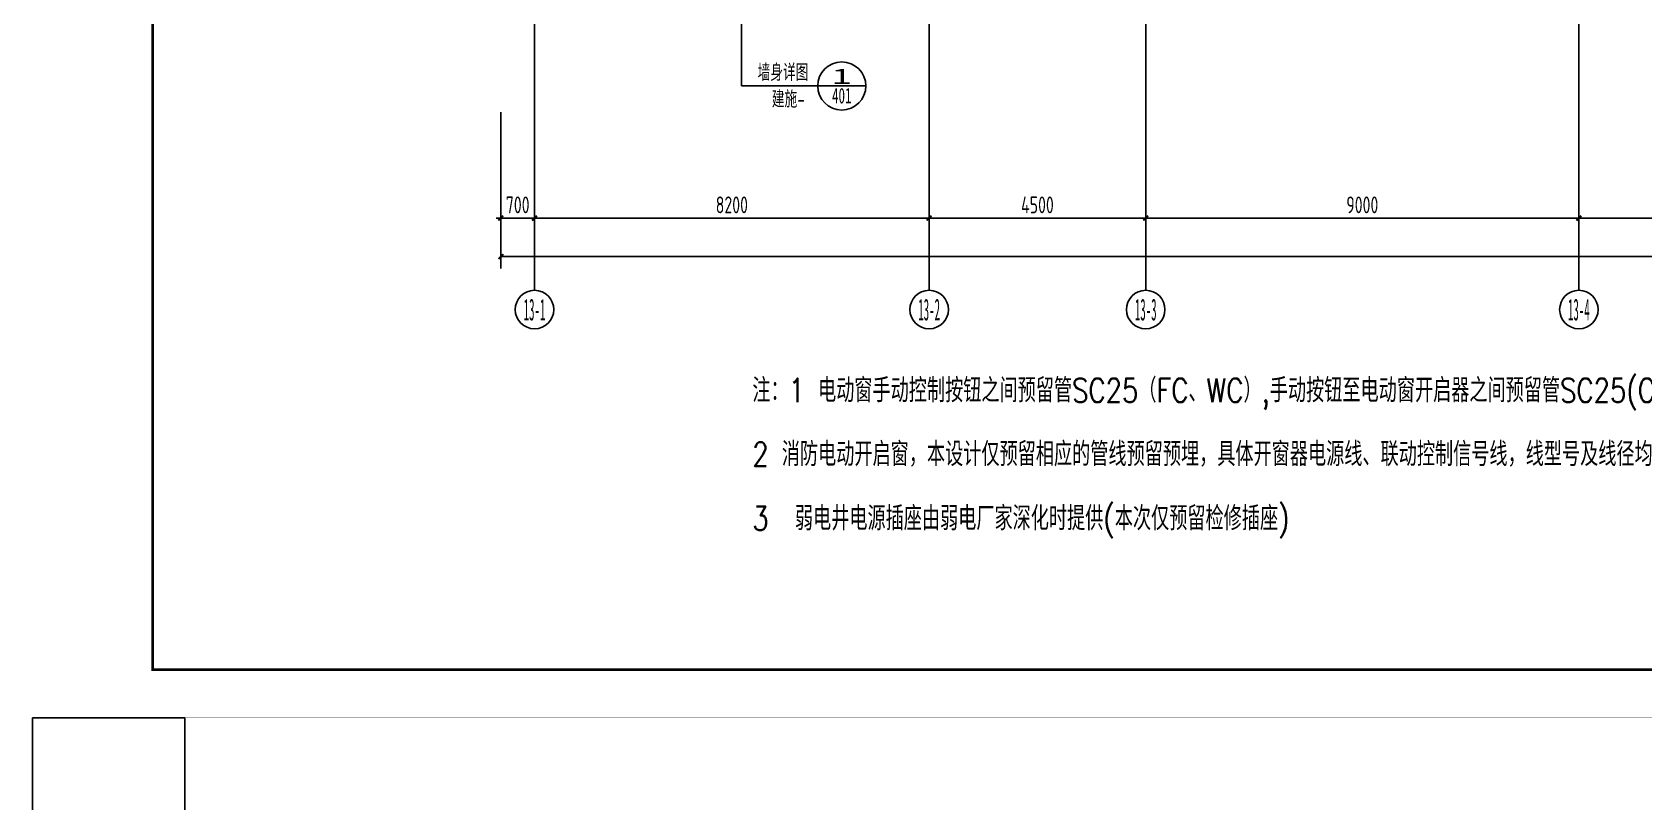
# Model space of a CAD drawing. Extents: x -228436 to 663611, y -207485 to 163917.
# Drawn here: x -10637 to 22849, y 40370 to 56362 of the extents above; entities that cross this region are included whole.
import ezdxf
from ezdxf.enums import TextEntityAlignment as Align

# ---------------------------------------------------------------- set-up
doc = ezdxf.new("R2010")
doc.units = 0
doc.header["$LTSCALE"] = 1000
doc.linetypes.add('X-104 13#平面$0$DOTE', pattern=[2.42, 2, -0.2, 0.02, -0.2])
doc.layers.get('0').update_dxf_attribs({"linetype": 'CONTINUOUS'})
doc.layers.get('Defpoints').update_dxf_attribs({"linetype": 'CONTINUOUS'})
for name, color, linetype in [('AXIS_TEXT', 7, 'CONTINUOUS'), ('TEL_TEXT', 7, 'CONTINUOUS'), ('X-104 13#平面$0$01-标注_符号', 8, 'CONTINUOUS'), ('X-104 13#平面$0$01-标注_轴线坐标', 8, 'CONTINUOUS'), ('X-104 13#平面$0$02-TEXT_轴号', 7, 'CONTINUOUS'), ('X-104 13#平面$0$A_AXIS-轴线', 8, 'X-104 13#平面$0$DOTE')]:
    doc.layers.add(name, color=color, linetype=linetype)
doc.layers.add('X-104 13#平面$0$04-不打印_辅助线', color=8, linetype='CONTINUOUS', plot=False)
doc.styles.add('_TEL_DIM', font='ROMANS2', dxfattribs={"width": 0.8, "height": 3.5, "bigfont": 'HZDF2'})
doc.styles.add('COMPLEX', font='COMPLEX')
doc.styles.add('X-104 13#平面$0$_TCH_AXIS', font='STXIHEI.TTF', dxfattribs={"width": 0.75})
doc.styles.add('X-104 13#平面$0$_TCH_DIM', font='ros1.shx', dxfattribs={"width": 0.8, "bigfont": 'jd.shx'})
doc.styles.add('X-104 13#平面$0$_TCH_DIM_T3', font='ros1.shx', dxfattribs={"width": 0.8, "bigfont": 'jd.shx'})
doc.styles.add('X-104 13#平面$0$_TCH_LABEL', font='STXIHEI.TTF', dxfattribs={"width": 0.75})
doc.dimstyles.new('X-104 13#平面$0$_TCH_ARCH&&100', dxfattribs={"dimtxt": 350, "dimasz": 100, "dimexe": 250, "dimexo": 300, "dimgap": 100, "dimtad": 1, "dimdec": 0, "dimzin": 0, "dimdsep": 46, "dimtxsty": 'X-104 13#平面$0$_TCH_DIM_T3', "dimblk": 'X-104 13#平面$0$_ArchTick', "dimcen": 0.09, "dimclrt": 7, "dimazin": 2, "dimtfac": 1, "dimtdec": 0, "dimtix": 1, "dimtmove": 2, "dimatfit": 3, "dimfxl": 0, "dimtolj": 1, "dimtzin": 0, "dimarcsym": 0})

# ---------------------------------------------------------------- blocks, each defined once
blk = doc.blocks.new('图框-A1')
for points, const_width in [([(0, 0), (841, 0), (841, 594), (0, 594)], 0.05), ([(766, 584), (25, 584), (25, 10), (766, 10)], 0.5)]:
    blk.add_lwpolyline(points, close=True, dxfattribs=dict(const_width=const_width))
blk = doc.blocks.new('_AXISO')
blk.add_circle((0, 0), 0.5)
at = {"layer": 'AXIS_TEXT', "style": 'COMPLEX', "width": 1.041667}
blk.add_attdef('A', text='', height=0.56, dxfattribs=at).set_placement((-0.25, -0.28), (0.25, -0.28), align=Align.FIT)
blk = doc.blocks.new('X-104 13#平面$0$_ArchTick')
at = {"color": 0, "linetype": 'ByBlock', "const_width": 0.4}
blk.add_lwpolyline([(-0.5, -0.5), (0.5, 0.5)], dxfattribs=at)
blk = doc.blocks.new('*D765')
at = {"layer": 'Defpoints', "color": 0}
for p in [(-900, -7401), (58400, -7401), (58400, -10701)]:
    blk.add_point(p, dxfattribs=at)
at = {"layer": 'X-104 13#平面$0$01-标注_轴线坐标', "color": 0, "lineweight": -2}
for p, q in [((-900, -7701), (-900, -10951)), ((58400, -7701), (58400, -10951)), ((-900, -10701), (58400, -10701))]:
    blk.add_line(p, q, dxfattribs=at)
at = {"layer": 'X-104 13#平面$0$01-标注_轴线坐标', "color": 0, "lineweight": -2, "xscale": 100, "yscale": 100, "zscale": 100, "rotation": 180}
blk.add_blockref('X-104 13#平面$0$_ArchTick', (-900, -10701), dxfattribs=at)
at = {"layer": 'X-104 13#平面$0$01-标注_轴线坐标', "color": 0, "lineweight": -2, "xscale": 100, "yscale": 100, "zscale": 100}
blk.add_blockref('X-104 13#平面$0$_ArchTick', (58400, -10701), dxfattribs=at)
at = {"layer": 'X-104 13#平面$0$01-标注_轴线坐标', "color": 7, "insert": (28750, -10426), "char_height": 350, "attachment_point": 5, "style": 'X-104 13#平面$0$_TCH_DIM_T3'}
blk.add_mtext('\\A1;59300', dxfattribs=at)
blk = doc.blocks.new('*D766')
at = {"layer": 'Defpoints', "color": 0}
for p in [(-900, -7401), (-200, -7401), (-200, -9901)]:
    blk.add_point(p, dxfattribs=at)
at = {"layer": 'X-104 13#平面$0$01-标注_轴线坐标', "color": 0, "lineweight": -2}
for p, q in [((-900, -7701), (-900, -10151)), ((-200, -7701), (-200, -10151)), ((-900, -9901), (-1000, -9901)), ((-900, -9901), (-200, -9901)), ((-200, -9901), (-100, -9901))]:
    blk.add_line(p, q, dxfattribs=at)
at = {"layer": 'X-104 13#平面$0$01-标注_轴线坐标', "color": 0, "lineweight": -2, "xscale": 100, "yscale": 100, "zscale": 100}
blk.add_blockref('X-104 13#平面$0$_ArchTick', (-900, -9901), dxfattribs=at)
at = {"layer": 'X-104 13#平面$0$01-标注_轴线坐标', "color": 0, "lineweight": -2, "xscale": 100, "yscale": 100, "zscale": 100, "rotation": 180}
blk.add_blockref('X-104 13#平面$0$_ArchTick', (-200, -9901), dxfattribs=at)
at = {"layer": 'X-104 13#平面$0$01-标注_轴线坐标', "color": 7, "insert": (-550, -9626), "char_height": 350, "attachment_point": 5, "style": 'X-104 13#平面$0$_TCH_DIM_T3'}
blk.add_mtext('\\A1;700', dxfattribs=at)
blk = doc.blocks.new('*D767')
at = {"layer": 'Defpoints', "color": 0}
for p in [(-200, -7401), (8000, -7401), (8000, -9901)]:
    blk.add_point(p, dxfattribs=at)
at = {"layer": 'X-104 13#平面$0$01-标注_轴线坐标', "color": 0, "lineweight": -2}
for p, q in [((-200, -7701), (-200, -10151)), ((8000, -7701), (8000, -10151)), ((-200, -9901), (8000, -9901))]:
    blk.add_line(p, q, dxfattribs=at)
at = {"layer": 'X-104 13#平面$0$01-标注_轴线坐标', "color": 0, "lineweight": -2, "xscale": 100, "yscale": 100, "zscale": 100, "rotation": 180}
blk.add_blockref('X-104 13#平面$0$_ArchTick', (-200, -9901), dxfattribs=at)
at = {"layer": 'X-104 13#平面$0$01-标注_轴线坐标', "color": 0, "lineweight": -2, "xscale": 100, "yscale": 100, "zscale": 100}
blk.add_blockref('X-104 13#平面$0$_ArchTick', (8000, -9901), dxfattribs=at)
at = {"layer": 'X-104 13#平面$0$01-标注_轴线坐标', "color": 7, "insert": (3900, -9626), "char_height": 350, "attachment_point": 5, "style": 'X-104 13#平面$0$_TCH_DIM_T3'}
blk.add_mtext('\\A1;8200', dxfattribs=at)
blk = doc.blocks.new('*D768')
at = {"layer": 'Defpoints', "color": 0}
for p in [(8000, -7401), (12500, -7401), (12500, -9901)]:
    blk.add_point(p, dxfattribs=at)
at = {"layer": 'X-104 13#平面$0$01-标注_轴线坐标', "color": 0, "lineweight": -2}
for p, q in [((8000, -7701), (8000, -10151)), ((12500, -7701), (12500, -10151)), ((8000, -9901), (12500, -9901))]:
    blk.add_line(p, q, dxfattribs=at)
at = {"layer": 'X-104 13#平面$0$01-标注_轴线坐标', "color": 0, "lineweight": -2, "xscale": 100, "yscale": 100, "zscale": 100, "rotation": 180}
blk.add_blockref('X-104 13#平面$0$_ArchTick', (8000, -9901), dxfattribs=at)
at = {"layer": 'X-104 13#平面$0$01-标注_轴线坐标', "color": 0, "lineweight": -2, "xscale": 100, "yscale": 100, "zscale": 100}
blk.add_blockref('X-104 13#平面$0$_ArchTick', (12500, -9901), dxfattribs=at)
at = {"layer": 'X-104 13#平面$0$01-标注_轴线坐标', "color": 7, "insert": (10250, -9626), "char_height": 350, "attachment_point": 5, "style": 'X-104 13#平面$0$_TCH_DIM_T3'}
blk.add_mtext('\\A1;4500', dxfattribs=at)
blk = doc.blocks.new('*D769')
at = {"layer": 'Defpoints', "color": 0}
for p in [(12500, -7401), (21500, -7401), (21500, -9901)]:
    blk.add_point(p, dxfattribs=at)
at = {"layer": 'X-104 13#平面$0$01-标注_轴线坐标', "color": 0, "lineweight": -2}
for p, q in [((12500, -7701), (12500, -10151)), ((21500, -7701), (21500, -10151)), ((12500, -9901), (21500, -9901))]:
    blk.add_line(p, q, dxfattribs=at)
at = {"layer": 'X-104 13#平面$0$01-标注_轴线坐标', "color": 0, "lineweight": -2, "xscale": 100, "yscale": 100, "zscale": 100, "rotation": 180}
blk.add_blockref('X-104 13#平面$0$_ArchTick', (12500, -9901), dxfattribs=at)
at = {"layer": 'X-104 13#平面$0$01-标注_轴线坐标', "color": 0, "lineweight": -2, "xscale": 100, "yscale": 100, "zscale": 100}
blk.add_blockref('X-104 13#平面$0$_ArchTick', (21500, -9901), dxfattribs=at)
at = {"layer": 'X-104 13#平面$0$01-标注_轴线坐标', "color": 7, "insert": (17000, -9626), "char_height": 350, "attachment_point": 5, "style": 'X-104 13#平面$0$_TCH_DIM_T3'}
blk.add_mtext('\\A1;9000', dxfattribs=at)
blk = doc.blocks.new('*D770')
at = {"layer": 'Defpoints', "color": 0}
for p in [(21500, -7401), (30500, -7401), (30500, -9901)]:
    blk.add_point(p, dxfattribs=at)
at = {"layer": 'X-104 13#平面$0$01-标注_轴线坐标', "color": 0, "lineweight": -2}
for p, q in [((21500, -7701), (21500, -10151)), ((30500, -7701), (30500, -10151)), ((21500, -9901), (30500, -9901))]:
    blk.add_line(p, q, dxfattribs=at)
at = {"layer": 'X-104 13#平面$0$01-标注_轴线坐标', "color": 0, "lineweight": -2, "xscale": 100, "yscale": 100, "zscale": 100, "rotation": 180}
blk.add_blockref('X-104 13#平面$0$_ArchTick', (21500, -9901), dxfattribs=at)
at = {"layer": 'X-104 13#平面$0$01-标注_轴线坐标', "color": 0, "lineweight": -2, "xscale": 100, "yscale": 100, "zscale": 100}
blk.add_blockref('X-104 13#平面$0$_ArchTick', (30500, -9901), dxfattribs=at)
at = {"layer": 'X-104 13#平面$0$01-标注_轴线坐标', "color": 7, "insert": (26000, -9626), "char_height": 350, "attachment_point": 5, "style": 'X-104 13#平面$0$_TCH_DIM_T3'}
blk.add_mtext('\\A1;9000', dxfattribs=at)
blk = doc.blocks.new('X-104 13#平面$0$轴网')
at = {"layer": 'X-104 13#平面$0$01-标注_轴线坐标'}
for p, q in [((-200, -7401), (-200, -11401)), ((8000, -7401), (8000, -11401)), ((12500, -7401), (12500, -11401)), ((21500, -7401), (21500, -11401))]:
    blk.add_line(p, q, dxfattribs=at)
at = {"layer": 'X-104 13#平面$0$A_AXIS-轴线', "linetype": 'X-104 13#平面$0$DOTE'}
for p, q in [((-200, -7401), (-200, 24620.3)), ((8000, -7401), (8000, 24620.3)), ((12500, -7401), (12500, 24620.3)), ((21500, -7401), (21500, 24620.3))]:
    blk.add_line(p, q, dxfattribs=at)
at = {"layer": 'X-104 13#平面$0$01-标注_轴线坐标'}
ref = blk.add_blockref('_AXISO', (-200, -11801), dxfattribs=dict(at, xscale=800, yscale=800, zscale=800))
ref.add_attrib('A', '13-1', dxfattribs={"layer": 'X-104 13#平面$0$02-TEXT_轴号', "height": 452.55, "style": 'X-104 13#平面$0$_TCH_AXIS', "width": 0.499498}).set_placement((-426.3, -12027.3), (26.3, -12027.3), align=Align.FIT)
ref = blk.add_blockref('_AXISO', (8000, -11801), dxfattribs=dict(at, xscale=800, yscale=800, zscale=800))
ref.add_attrib('A', '13-2', dxfattribs={"layer": 'X-104 13#平面$0$02-TEXT_轴号', "height": 452.55, "style": 'X-104 13#平面$0$_TCH_AXIS', "width": 0.499498}).set_placement((7773.7, -12027.3), (8226.3, -12027.3), align=Align.FIT)
ref = blk.add_blockref('_AXISO', (12500, -11801), dxfattribs=dict(at, xscale=800, yscale=800, zscale=800))
ref.add_attrib('A', '13-3', dxfattribs={"layer": 'X-104 13#平面$0$02-TEXT_轴号', "height": 452.55, "style": 'X-104 13#平面$0$_TCH_AXIS', "width": 0.499498}).set_placement((12273.7, -12027.3), (12726.3, -12027.3), align=Align.FIT)
ref = blk.add_blockref('_AXISO', (21500, -11801), dxfattribs=dict(at, xscale=800, yscale=800, zscale=800))
ref.add_attrib('A', '13-4', dxfattribs={"layer": 'X-104 13#平面$0$02-TEXT_轴号', "height": 452.55, "style": 'X-104 13#平面$0$_TCH_AXIS', "width": 0.499498}).set_placement((21273.7, -12027.3), (21726.3, -12027.3), align=Align.FIT)
for p1, p2, distance, text, picture, middle in [((-900, -7401), (-200, -7401), -2500, '700', '*D766', (-550, -9626)), ((-900, -7401), (58400, -7401), -3300, '59300', '*D765', (28750, -10426)), ((-200, -7401), (8000, -7401), -2500, '8200', '*D767', (3900, -9626)), ((8000, -7401), (12500, -7401), -2500, '4500', '*D768', (10250, -9626)), ((12500, -7401), (21500, -7401), -2500, '9000', '*D769', (17000, -9626)), ((21500, -7401), (30500, -7401), -2500, '9000', '*D770', (26000, -9626))]:
    dim = blk.add_aligned_dim(p1=p1, p2=p2, distance=distance, text=text, dimstyle='X-104 13#平面$0$_TCH_ARCH&&100', dxfattribs=at)
    dim.commit()
    dim.dimension.update_dxf_attribs({"geometry": picture, "text_midpoint": middle})
blk = doc.blocks.new('X-104 13#平面')
at = {"layer": 'X-104 13#平面$0$01-标注_符号'}
for p, q in [((4100, 60319.5), (4100, 55245.6)), ((4100, 55245.6), (5684.1, 55245.6)), ((6684.1, 55245.6), (5684.1, 55245.6))]:
    blk.add_line(p, q, dxfattribs=at)
blk.add_circle((6184.1, 55245.6), 500, dxfattribs=at)
at = {"layer": 'X-104 13#平面$0$04-不打印_辅助线'}
blk.add_lwpolyline([(-10634.5, 42114.8), (-7467.5, 42114.8), (-7467.5, 39114.8), (-10634.5, 39114.8)], close=True, dxfattribs=at)
at = {"xscale": 100, "yscale": 100, "zscale": 100}
blk.add_blockref('图框-A1', (-10634.5, 42114.8), dxfattribs=at)
blk.add_blockref('X-104 13#平面$0$轴网', (0, 62400))
at = {"layer": 'X-104 13#平面$0$01-标注_符号', "color": 7, "style": 'X-104 13#平面$0$_TCH_DIM', "width": 0.8}
for s, p in [('墙身详图', (4435.2, 55350.6)), ('建施-', (4731.1, 54796))]:
    blk.add_text(s, height=347.29, dxfattribs=at).set_placement(p)
at = {"layer": 'X-104 13#平面$0$01-标注_符号', "color": 7, "style": 'X-104 13#平面$0$_TCH_LABEL'}
for s, height, width, p, p2 in [('1', 322, 2.247292, (5982.9, 55285.8), (6385.4, 55285.8)), ('401', 321.99, 0.749097, (5982.9, 54883.4), (6385.4, 54883.4))]:
    blk.add_text(s, height=height, dxfattribs=dict(at, width=width)).set_placement(p, p2, align=Align.FIT)
blk = doc.blocks.new('104 13#平面')
blk.add_blockref('X-104 13#平面', (0, 0))

msp = doc.modelspace()

# ---------------------------------------------------------------- block references
msp.add_blockref('104 13#平面', (0, 0))

# ---------------------------------------------------------------- texts
at = {"layer": 'TEL_TEXT', "style": '_TEL_DIM', "width": 0.8}
for s, p in [('注：1 电动窗手动控制按钮之间预留管SC25（FC、WC）,手动按钮至电动窗开启器之间预留管SC25(CC、WC)。', (4326.2, 48671.5)), ('2 消防电动开启窗，本设计仅预留相应的管线预留预埋，具体开窗器电源线、联动控制信号线，线型号及线径均需由电动窗厂家确定，不在此次设计范围。', (4326.2, 47345.5)), ('3  弱电井电源插座由弱电厂家深化时提供(本次仅预留检修插座) ', (4326.2, 46011.4))]:
    msp.add_text(s, height=496.063, dxfattribs=at).set_placement(p)

doc.saveas('drawing.dxf')
